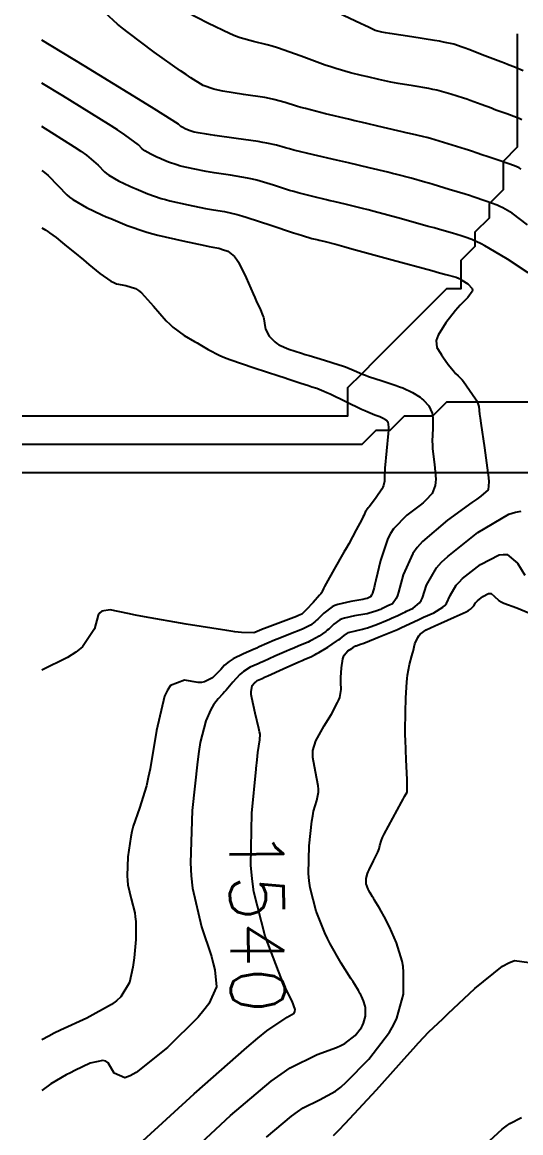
# Model space of a CAD drawing. Header units: metres. Extents: x 837117 to 838479, y 1189012 to 1191015.
# Drawn here: x 837475.1 to 837510.4, y 1190522.4 to 1190600.8 of the extents above; entities that cross this region are included whole.
import ezdxf

# ---------------------------------------------------------------- set-up
doc = ezdxf.new("R2010")
doc.units = ezdxf.units.M
doc.header["$LTSCALE"] = 0.3
for name, color, linetype in [('COTAS 10', 1, 'Continuous'), ('COTAS INT', 252, 'Continuous'), ('DRENAJE', 5, 'Continuous')]:
    doc.layers.add(name, color=color, linetype=linetype)
doc.styles.get("Standard").update_dxf_attribs({"font": 'simplex.shx'})

msp = doc.modelspace()

# ---------------------------------------------------------------- linework, layer by layer
at = {"layer": 'COTAS 10'}
for points in [[(837510.873, 1190583.091), (837509.409, 1190584.052), (837508.098, 1190584.838), (837507.811, 1190585), (837507.556, 1190585.139), (837506.909, 1190585.441), (837506.436, 1190585.597), (837506.292, 1190585.644), (837506.141, 1190585.691), (837505.545, 1190585.875), (837504.605, 1190586.147), (837504.237, 1190586.251), (837503.823, 1190586.367), (837501.938, 1190586.887), (837500.008, 1190587.409), (837499.565, 1190587.526), (837499.162, 1190587.631), (837498.039, 1190587.912), (837497.148, 1190588.12), (837496.892, 1190588.18), (837496.631, 1190588.241), (837495.654, 1190588.468), (837494.619, 1190588.733), (837494.322, 1190588.818), (837494.02, 1190588.908), (837492.89, 1190589.273), (837491.717, 1190589.625), (837491.388, 1190589.706), (837491.057, 1190589.78), (837489.843, 1190589.99), (837488.691, 1190590.156), (837488.399, 1190590.202), (837488.118, 1190590.249), (837487.2, 1190590.42), (837486.422, 1190590.599), (837486.229, 1190590.651), (837486.046, 1190590.703), (837485.466, 1190590.902), (837484.958, 1190591.113), (837484.821, 1190591.173), (837484.685, 1190591.234), (837484.204, 1190591.462), (837483.783, 1190591.707), (837483.685, 1190591.778), (837483.594, 1190591.851), (837483.332, 1190592.129), (837482.384, 1190592.832), (837481.861, 1190593.174), (837481.225, 1190593.578), (837477.988, 1190595.57), (837476.514, 1190596.475)], [(837483.656, 1190521.803), (837487.287, 1190525.115), (837490.997, 1190528.398), (837491.765, 1190529.042), (837492.421, 1190529.571), (837493.855, 1190530.526), (837494.335, 1190530.825), (837494.39, 1190530.94), (837494.411, 1190531.07), (837494.204, 1190531.656), (837493.649, 1190532.775), (837493.451, 1190533.241), (837493.233, 1190533.774), (837492.285, 1190536.261), (837491.49, 1190539.375), (837491.368, 1190540.302), (837491.29, 1190541.258), (837491.363, 1190544.947), (837491.658, 1190548.042), (837491.663, 1190548.096), (837491.728, 1190548.711), (837491.786, 1190549.216), (837491.927, 1190550.112), (837491.93, 1190550.504), (837491.9, 1190550.692), (837491.858, 1190550.913), (837491.592, 1190551.997), (837491.345, 1190553.091), (837491.314, 1190553.319), (837491.299, 1190553.515), (837491.378, 1190553.954), (837491.546, 1190554.145), (837491.586, 1190554.185), (837491.624, 1190554.22), (837491.739, 1190554.299), (837492.078, 1190554.451), (837492.257, 1190554.532), (837492.473, 1190554.629), (837493.561, 1190555.119), (837494.669, 1190555.616), (837494.898, 1190555.717), (837495.093, 1190555.803), (837495.517, 1190555.982), (837495.824, 1190556.134), (837495.946, 1190556.203), (837496.084, 1190556.282), (837496.714, 1190556.665), (837497.339, 1190557.071), (837497.473, 1190557.164), (837497.591, 1190557.25), (837497.878, 1190557.493), (837498.108, 1190557.658), (837498.19, 1190557.695), (837498.28, 1190557.728), (837498.671, 1190557.813), (837499.18, 1190557.921), (837499.344, 1190557.968), (837499.518, 1190558.023), (837500.23, 1190558.282), (837500.923, 1190558.565), (837501.085, 1190558.634), (837501.234, 1190558.699), (837501.664, 1190558.9), (837502.04, 1190559.083), (837502.156, 1190559.137), (837502.276, 1190559.191), (837502.752, 1190559.4), (837503.207, 1190559.783), (837503.315, 1190559.948), (837503.414, 1190560.138), (837503.707, 1190561.039), (837504.409, 1190562.259), (837504.766, 1190562.65), (837505.194, 1190563.065), (837507.33, 1190564.758), (837509.521, 1190566.042), (837509.984, 1190566.199), (837510.386, 1190566.271)]]:
    msp.add_lwpolyline(points, dxfattribs=at)
at = {"layer": 'COTAS INT'}
for points in [[(837510.382, 1190590.406), (837510.236, 1190590.497), (837509.916, 1190590.636), (837509.769, 1190590.691), (837509.596, 1190590.753), (837508.759, 1190591.038), (837507.922, 1190591.318), (837507.749, 1190591.376), (837507.602, 1190591.427), (837507.282, 1190591.54), (837506.872, 1190591.676), (837506.667, 1190591.741), (837506.423, 1190591.817), (837505.212, 1190592.191), (837503.98, 1190592.561), (837503.723, 1190592.635), (837503.502, 1190592.696), (837503.007, 1190592.814), (837502.491, 1190592.917), (837502.257, 1190592.969), (837501.984, 1190593.03), (837500.667, 1190593.337), (837499.08, 1190593.713), (837498.636, 1190593.819), (837498.191, 1190593.926), (837496.567, 1190594.316), (837495.135, 1190594.677), (837494.81, 1190594.765), (837494.516, 1190594.848), (837493.715, 1190595.106), (837492.9, 1190595.33), (837492.598, 1190595.391), (837492.263, 1190595.453), (837490.775, 1190595.674), (837489.298, 1190595.906), (837488.97, 1190595.975), (837488.677, 1190596.045), (837487.909, 1190596.313), (837487.051, 1190596.844), (837486.701, 1190597.081), (837486.302, 1190597.356), (837484.456, 1190598.671), (837482.61, 1190600.049), (837482.21, 1190600.363), (837481.86, 1190600.649), (837480.998, 1190601.438)], [(837510.43, 1190593.886), (837510.246, 1190593.973), (837510.06, 1190594.055), (837509.376, 1190594.315), (837508.673, 1190594.556), (837508.476, 1190594.627), (837508.278, 1190594.699), (837507.555, 1190594.973), (837506.782, 1190595.259), (837506.553, 1190595.338), (837506.318, 1190595.418), (837505.414, 1190595.707), (837504.432, 1190595.972), (837504.147, 1190596.037), (837503.856, 1190596.098), (837502.761, 1190596.286), (837501.699, 1190596.453), (837501.43, 1190596.501), (837501.171, 1190596.549), (837500.327, 1190596.728), (837499.548, 1190596.913), (837499.112, 1190597.017), (837498.314, 1190597.209), (837497.294, 1190597.505), (837496.934, 1190597.623), (837496.542, 1190597.757), (837494.847, 1190598.372), (837493.165, 1190598.968), (837492.781, 1190599.09), (837492.432, 1190599.193), (837491.465, 1190599.41), (837490.525, 1190599.668), (837490.192, 1190599.796), (837489.827, 1190599.949), (837488.251, 1190600.709), (837486.785, 1190601.475)], [(837510.525, 1190597.358), (837509.993, 1190597.592), (837509.425, 1190597.795), (837509.204, 1190597.877), (837508.955, 1190597.971), (837507.827, 1190598.406), (837506.692, 1190598.841), (837506.439, 1190598.935), (837506.213, 1190599.018), (837505.616, 1190599.222), (837504.905, 1190599.38), (837504.606, 1190599.434), (837504.263, 1190599.492), (837502.658, 1190599.737), (837501.108, 1190599.972), (837500.801, 1190600.024), (837500.547, 1190600.07), (837500.068, 1190600.188), (837499.588, 1190600.424), (837499.332, 1190600.544), (837499.024, 1190600.688), (837497.468, 1190601.406)], [(837510.844, 1190586.483), (837509.742, 1190587.309), (837509.082, 1190587.671), (837508.886, 1190587.765), (837508.683, 1190587.855), (837507.899, 1190588.155), (837507.001, 1190588.451), (837506.726, 1190588.539), (837506.439, 1190588.63), (837505.306, 1190588.979), (837504.157, 1190589.321), (837503.86, 1190589.408), (837503.572, 1190589.491), (837502.608, 1190589.763), (837501.602, 1190590.027), (837501.288, 1190590.107), (837500.958, 1190590.188), (837499.64, 1190590.505), (837498.176, 1190590.847), (837497.755, 1190590.946), (837497.326, 1190591.046), (837495.721, 1190591.419), (837494.313, 1190591.754), (837494.01, 1190591.83), (837493.743, 1190591.899), (837493.091, 1190592.087), (837492.407, 1190592.247), (837492.121, 1190592.298), (837491.793, 1190592.353), (837490.257, 1190592.575), (837488.742, 1190592.781), (837488.427, 1190592.826), (837488.157, 1190592.866), (837487.558, 1190592.963), (837487.277, 1190593.028), (837487.207, 1190593.046), (837487.141, 1190593.065), (837486.932, 1190593.137), (837486.749, 1190593.213), (837486.699, 1190593.235), (837486.65, 1190593.257), (837486.476, 1190593.339), (837486.324, 1190593.428), (837486.289, 1190593.454), (837486.256, 1190593.48), (837486.161, 1190593.58), (837485.093, 1190594.274), (837484.446, 1190594.674), (837483.647, 1190595.165), (837479.495, 1190597.691), (837476.514, 1190599.501)], [(837476.48, 1190593.449), (837478.803, 1190591.992), (837479.275, 1190591.673), (837479.675, 1190591.391), (837480.502, 1190590.678), (837480.932, 1190590.223), (837481.08, 1190590.103), (837481.242, 1190589.986), (837481.932, 1190589.585), (837482.72, 1190589.211), (837482.943, 1190589.111), (837483.168, 1190589.012), (837484, 1190588.667), (837484.95, 1190588.341), (837485.251, 1190588.255), (837485.567, 1190588.17), (837486.843, 1190587.877), (837488.079, 1190587.633), (837488.371, 1190587.579), (837488.64, 1190587.53), (837489.428, 1190587.406), (837490.32, 1190587.208), (837490.655, 1190587.114), (837491.027, 1190587.003), (837492.69, 1190586.46), (837494.296, 1190585.917), (837494.634, 1190585.806), (837494.925, 1190585.713), (837495.587, 1190585.518), (837495.936, 1190585.437), (837496.029, 1190585.415), (837496.12, 1190585.393), (837496.438, 1190585.319), (837497.366, 1190585.074), (837497.843, 1190584.946), (837498.414, 1190584.791), (837501.268, 1190584.011), (837504.074, 1190583.242), (837504.615, 1190583.094), (837505.053, 1190582.973), (837505.784, 1190582.771), (837505.843, 1190582.753), (837505.858, 1190582.748), (837505.872, 1190582.744), (837505.919, 1190582.728), (837506.052, 1190582.656), (837506.121, 1190582.615), (837506.204, 1190582.565), (837506.619, 1190582.312), (837506.927, 1190581.975), (837506.942, 1190581.873), (837506.927, 1190581.767), (837506.621, 1190581.354), (837506.076, 1190580.81), (837505.91, 1190580.623), (837505.738, 1190580.419), (837505.062, 1190579.547), (837504.527, 1190578.688), (837504.443, 1190578.492), (837504.388, 1190578.315), (837504.42, 1190577.824), (837504.676, 1190577.413), (837504.761, 1190577.286), (837504.853, 1190577.153), (837505.237, 1190576.624), (837505.603, 1190576.156), (837505.682, 1190576.061), (837505.752, 1190575.981), (837505.928, 1190575.821), (837506.123, 1190575.628), (837506.206, 1190575.528), (837506.301, 1190575.407), (837506.746, 1190574.805), (837507.166, 1190574.183), (837507.244, 1190574.05), (837507.306, 1190573.934), (837507.396, 1190573.659), (837507.447, 1190573.109), (837507.485, 1190572.821), (837507.534, 1190572.473), (837507.797, 1190570.726), (837508.038, 1190568.975), (837508.073, 1190568.625), (837508.093, 1190568.334), (837508.052, 1190567.771), (837507.53, 1190567.33), (837507.249, 1190567.117), (837506.907, 1190566.863), (837505.177, 1190565.617), (837503.407, 1190564.112), (837503.04, 1190563.695), (837502.727, 1190563.278), (837502.039, 1190561.771), (837501.719, 1190560.539), (837501.638, 1190560.295), (837501.559, 1190560.094), (837501.3, 1190559.716), (837501.075, 1190559.618), (837501.018, 1190559.592), (837500.964, 1190559.567), (837500.786, 1190559.48), (837500.583, 1190559.385), (837500.512, 1190559.355), (837500.436, 1190559.322), (837500.109, 1190559.189), (837499.655, 1190559.05), (837499.499, 1190559.015), (837499.329, 1190558.98), (837498.606, 1190558.865), (837497.892, 1190558.709), (837497.727, 1190558.65), (837497.577, 1190558.583), (837497.158, 1190558.281), (837496.799, 1190557.94), (837496.687, 1190557.848), (837496.571, 1190557.757), (837496.107, 1190557.44), (837495.604, 1190557.151), (837495.463, 1190557.079), (837495.322, 1190557.01), (837494.803, 1190556.789), (837494.207, 1190556.55), (837494.015, 1190556.47), (837493.813, 1190556.383), (837492.989, 1190556.019), (837492.176, 1190555.653), (837491.98, 1190555.565), (837491.798, 1190555.484), (837491.245, 1190555.239), (837490.77, 1190554.951), (837490.636, 1190554.843), (837490.501, 1190554.722), (837490.003, 1190554.182), (837489.537, 1190553.625), (837489.422, 1190553.493), (837489.313, 1190553.371), (837488.969, 1190553.01), (837488.649, 1190552.591), (837488.555, 1190552.431), (837488.459, 1190552.253), (837488.09, 1190551.452), (837487.71, 1190549.922), (837487.606, 1190549.284), (837487.503, 1190548.553), (837487.134, 1190545.137), (837487.013, 1190541.43), (837487.066, 1190540.515), (837487.156, 1190539.649), (837487.796, 1190536.924), (837488.498, 1190534.808), (837488.628, 1190534.325), (837488.73, 1190533.888), (837488.867, 1190532.683), (837488.306, 1190531.471), (837487.969, 1190531.029), (837487.553, 1190530.542), (837485.393, 1190528.399), (837483.189, 1190526.635), (837482.745, 1190526.387), (837482.373, 1190526.243), (837481.63, 1190526.59), (837481.202, 1190527.322), (837481.028, 1190527.42), (837480.831, 1190527.473), (837479.919, 1190527.289), (837478.845, 1190526.773), (837478.544, 1190526.616), (837478.242, 1190526.454), (837477.142, 1190525.82), (837476.514, 1190525.358)], [(837476.514, 1190590.304), (837476.69, 1190590.172), (837476.966, 1190589.949), (837477.672, 1190589.227), (837478.27, 1190588.594), (837478.476, 1190588.428), (837478.701, 1190588.265), (837479.66, 1190587.708), (837480.755, 1190587.189), (837481.065, 1190587.049), (837481.378, 1190586.912), (837482.534, 1190586.432), (837483.855, 1190585.979), (837484.272, 1190585.859), (837484.712, 1190585.741), (837486.485, 1190585.334), (837488.04, 1190585.016), (837488.342, 1190584.955), (837488.589, 1190584.905), (837489.014, 1190584.821), (837489.15, 1190584.785), (837489.214, 1190584.765), (837489.29, 1190584.741), (837489.659, 1190584.617), (837490.127, 1190584.236), (837490.266, 1190584.05), (837490.408, 1190583.83), (837490.951, 1190582.741), (837491.451, 1190581.593), (837491.565, 1190581.334), (837491.67, 1190581.101), (837491.959, 1190580.475), (837492.137, 1190580.051), (837492.17, 1190579.946), (837492.197, 1190579.847), (837492.237, 1190579.533), (837492.288, 1190579.223), (837492.321, 1190579.126), (837492.363, 1190579.024), (837492.586, 1190578.617), (837492.968, 1190578.21), (837493.111, 1190578.108), (837493.27, 1190578.011), (837493.978, 1190577.702), (837494.859, 1190577.411), (837495.127, 1190577.327), (837495.405, 1190577.241), (837496.497, 1190576.914), (837497.523, 1190576.597), (837497.759, 1190576.516), (837497.975, 1190576.439), (837498.584, 1190576.185), (837499.177, 1190575.932), (837499.383, 1190575.855), (837499.608, 1190575.776), (837500.571, 1190575.464), (837501.558, 1190575.136), (837501.797, 1190575.046), (837502.021, 1190574.957), (837502.71, 1190574.636), (837503.246, 1190574.297), (837503.375, 1190574.196), (837503.495, 1190574.091), (837503.857, 1190573.686), (837504.086, 1190573.182), (837504.122, 1190573.015), (837504.147, 1190572.837), (837504.138, 1190572.093), (837504.104, 1190571.203), (837504.114, 1190570.932), (837504.131, 1190570.651), (837504.261, 1190569.546), (837504.347, 1190568.517), (837504.337, 1190568.284), (837504.311, 1190568.074), (837504.095, 1190567.499), (837503.631, 1190567.005), (837503.45, 1190566.844), (837503.245, 1190566.673), (837502.313, 1190565.971), (837501.366, 1190565.014), (837501.152, 1190564.683), (837500.959, 1190564.323), (837500.434, 1190562.784), (837500.113, 1190561.378), (837500.047, 1190561.103), (837499.992, 1190560.876), (837499.88, 1190560.469), (837499.831, 1190560.377), (837499.817, 1190560.35), (837499.802, 1190560.322), (837499.744, 1190560.213), (837499.494, 1190560.094), (837499.358, 1190560.059), (837499.193, 1190560.024), (837498.353, 1190559.891), (837497.434, 1190559.681), (837497.218, 1190559.598), (837497.018, 1190559.503), (837496.437, 1190559.069), (837496.006, 1190558.63), (837495.901, 1190558.532), (837495.803, 1190558.444), (837495.5, 1190558.214), (837495.125, 1190558.02), (837494.981, 1190557.956), (837494.819, 1190557.886), (837494.09, 1190557.596), (837493.32, 1190557.297), (837493.133, 1190557.222), (837492.957, 1190557.15), (837492.417, 1190556.918), (837491.879, 1190556.677), (837491.704, 1190556.599), (837491.517, 1190556.517), (837490.752, 1190556.179), (837490.036, 1190555.831), (837489.882, 1190555.742), (837489.746, 1190555.657), (837489.412, 1190555.376), (837489.156, 1190555.083), (837489.069, 1190554.99), (837488.975, 1190554.892), (837488.576, 1190554.493), (837488.001, 1190554.203), (837487.796, 1190554.173), (837487.571, 1190554.165), (837486.591, 1190554.32), (837485.613, 1190553.958), (837485.388, 1190553.625), (837485.184, 1190553.19), (837484.616, 1190550.779), (837484.165, 1190548.069), (837484.036, 1190547.446), (837483.904, 1190546.879), (837483.409, 1190545.293), (837482.974, 1190544.023), (837482.879, 1190543.654), (837482.796, 1190543.279), (837482.59, 1190541.865), (837482.546, 1190540.519), (837482.565, 1190540.187), (837482.598, 1190539.873), (837482.83, 1190538.883), (837483.075, 1190537.912), (837483.116, 1190537.61), (837483.145, 1190537.292), (837483.153, 1190536.023), (837483.045, 1190534.725), (837483, 1190534.39), (837482.95, 1190534.065), (837482.718, 1190532.978), (837482.087, 1190531.973), (837481.785, 1190531.7), (837481.428, 1190531.429), (837479.682, 1190530.47), (837477.822, 1190529.608), (837477.393, 1190529.399), (837477.002, 1190529.203), (837476.514, 1190528.936)], [(837476.514, 1190586.252), (837476.801, 1190586.093), (837476.934, 1190586.008), (837477.065, 1190585.921), (837477.514, 1190585.578), (837477.976, 1190585.195), (837478.114, 1190585.081), (837478.257, 1190584.964), (837478.813, 1190584.515), (837479.445, 1190584.002), (837479.636, 1190583.845), (837479.835, 1190583.682), (837480.612, 1190583.04), (837481.395, 1190582.494), (837481.597, 1190582.392), (837481.793, 1190582.311), (837482.449, 1190582.197), (837483.124, 1190581.987), (837483.332, 1190581.846), (837483.55, 1190581.668), (837484.414, 1190580.727), (837485.309, 1190579.696), (837485.546, 1190579.461), (837485.779, 1190579.249), (837486.582, 1190578.668), (837487.311, 1190578.247), (837487.496, 1190578.137), (837487.675, 1190578.029), (837488.261, 1190577.662), (837489.091, 1190577.252), (837489.423, 1190577.118), (837489.799, 1190576.974), (837491.526, 1190576.38), (837493.258, 1190575.817), (837493.638, 1190575.693), (837493.974, 1190575.582), (837494.827, 1190575.297), (837495.346, 1190575.122), (837495.472, 1190575.081), (837495.589, 1190575.043), (837495.948, 1190574.933), (837496.449, 1190574.736), (837496.656, 1190574.643), (837496.894, 1190574.534), (837497.999, 1190574.001), (837499.103, 1190573.468), (837499.34, 1190573.359), (837499.547, 1190573.265), (837500.045, 1190573.065), (837500.322, 1190572.973), (837500.389, 1190572.948), (837500.452, 1190572.923), (837500.645, 1190572.833), (837500.796, 1190572.738), (837500.832, 1190572.71), (837500.865, 1190572.68), (837500.967, 1190572.567), (837501.006, 1190572.181), (837501, 1190571.98), (837500.987, 1190571.739), (837500.88, 1190570.527), (837500.762, 1190569.297), (837500.743, 1190569.044), (837500.729, 1190568.828), (837500.726, 1190568.366), (837500.656, 1190568.06), (837500.6, 1190567.944), (837500.529, 1190567.813), (837500.138, 1190567.228), (837499.733, 1190566.679), (837499.651, 1190566.571), (837499.583, 1190566.483), (837499.449, 1190566.324), (837499.408, 1190566.283), (837499.399, 1190566.269), (837499.391, 1190566.253), (837499.368, 1190566.187), (837499.26, 1190565.95), (837499.199, 1190565.827), (837499.123, 1190565.679), (837498.733, 1190564.936), (837498.202, 1190563.959), (837498.037, 1190563.663), (837497.865, 1190563.357), (837497.176, 1190562.157), (837496.598, 1190561.142), (837496.494, 1190560.952), (837496.415, 1190560.8), (837496.333, 1190560.58), (837496.281, 1190560.485), (837496.22, 1190560.412), (837496.139, 1190560.32), (837495.68, 1190559.817), (837495.2, 1190559.305), (837495.106, 1190559.206), (837495.029, 1190559.125), (837494.894, 1190558.989), (837494.646, 1190558.89), (837494.498, 1190558.832), (837494.317, 1190558.763), (837493.376, 1190558.403), (837492.433, 1190558.044), (837492.25, 1190557.974), (837492.101, 1190557.917), (837491.846, 1190557.818), (837491.771, 1190557.785), (837491.735, 1190557.769), (837491.694, 1190557.751), (837491.493, 1190557.662), (837490.613, 1190557.694), (837490.144, 1190557.752), (837489.577, 1190557.83), (837486.716, 1190558.292), (837483.764, 1190558.811), (837483.14, 1190558.926), (837482.6, 1190559.029), (837481.348, 1190559.299), (837480.747, 1190559.209), (837480.618, 1190559.085), (837480.504, 1190558.918), (837480.224, 1190557.961), (837479.377, 1190556.675), (837478.905, 1190556.302), (837478.33, 1190555.921), (837476.514, 1190555.032)], [(837487.059, 1190521.007), (837489.841, 1190523.591), (837492.727, 1190526.02), (837493.415, 1190526.523), (837494.054, 1190526.953), (837495.961, 1190527.898), (837497.343, 1190528.388), (837497.652, 1190528.532), (837497.929, 1190528.68), (837498.661, 1190529.241), (837499.091, 1190529.806), (837499.177, 1190529.956), (837499.249, 1190530.103), (837499.387, 1190530.608), (837499.392, 1190531.07), (837499.38, 1190531.189), (837499.361, 1190531.305), (837499.244, 1190531.692), (837499.093, 1190532.025), (837499.054, 1190532.106), (837499.015, 1190532.182), (837498.884, 1190532.418), (837498.623, 1190532.838), (837498.502, 1190533.031), (837498.36, 1190533.257), (837497.673, 1190534.348), (837496.899, 1190535.704), (837496.701, 1190536.098), (837496.512, 1190536.498), (837495.89, 1190538.008), (837495.467, 1190539.667), (837495.402, 1190540.161), (837495.36, 1190540.67), (837495.399, 1190542.635), (837495.596, 1190544.382), (837495.653, 1190544.754), (837495.712, 1190545.077), (837495.938, 1190545.84), (837496.067, 1190546.42), (837496.065, 1190546.628), (837496.047, 1190546.857), (837495.848, 1190547.854), (837495.665, 1190548.878), (837495.658, 1190549.123), (837495.67, 1190549.353), (837495.867, 1190550.044), (837496.232, 1190550.688), (837496.349, 1190550.888), (837496.473, 1190551.098), (837496.978, 1190551.932), (837497.417, 1190552.741), (837497.499, 1190552.935), (837497.563, 1190553.115), (837497.654, 1190553.658), (837497.645, 1190554.172), (837497.647, 1190554.334), (837497.651, 1190554.505), (837497.681, 1190555.195), (837497.778, 1190555.836), (837497.824, 1190555.975), (837497.879, 1190556.098), (837498.147, 1190556.406), (837498.413, 1190556.574), (837498.466, 1190556.609), (837498.511, 1190556.639), (837498.599, 1190556.705), (837498.639, 1190556.734), (837498.653, 1190556.74), (837498.668, 1190556.746), (837498.736, 1190556.761), (837499.031, 1190556.861), (837499.189, 1190556.921), (837499.381, 1190556.995), (837500.352, 1190557.376), (837501.41, 1190557.808), (837501.658, 1190557.913), (837501.885, 1190558.012), (837502.542, 1190558.319), (837503.117, 1190558.599), (837503.294, 1190558.681), (837503.478, 1190558.765), (837504.204, 1190559.083), (837504.856, 1190559.471), (837504.992, 1190559.6), (837505.109, 1190559.737), (837505.375, 1190560.307), (837505.788, 1190561.025), (837505.998, 1190561.255), (837506.25, 1190561.499), (837507.507, 1190562.495), (837508.838, 1190563.17), (837509.137, 1190563.211), (837509.406, 1190563.189), (837510.127, 1190562.586), (837510.648, 1190561.739)], [(837492.395, 1190522.068), (837494.162, 1190523.555), (837494.583, 1190523.863), (837494.975, 1190524.127), (837496.143, 1190524.705), (837497.27, 1190525.319), (837497.636, 1190525.605), (837498.026, 1190525.941), (837499.629, 1190527.573), (837501.071, 1190529.469), (837501.358, 1190529.971), (837501.598, 1190530.463), (837502.062, 1190532.156), (837502.08, 1190533.705), (837502.038, 1190534.105), (837501.975, 1190534.493), (837501.581, 1190535.792), (837501.076, 1190536.907), (837500.944, 1190537.178), (837500.815, 1190537.434), (837500.376, 1190538.225), (837500.021, 1190538.808), (837499.944, 1190538.933), (837499.877, 1190539.042), (837499.714, 1190539.306), (837499.619, 1190539.472), (837499.595, 1190539.521), (837499.572, 1190539.57), (837499.495, 1190539.755), (837499.443, 1190539.959), (837499.435, 1190540.02), (837499.43, 1190540.082), (837499.435, 1190540.324), (837499.528, 1190540.669), (837499.578, 1190540.797), (837499.639, 1190540.939), (837499.949, 1190541.568), (837500.247, 1190542.175), (837500.301, 1190542.302), (837500.342, 1190542.412), (837500.387, 1190542.661), (837500.506, 1190543.039), (837500.594, 1190543.23), (837500.705, 1190543.458), (837501.306, 1190544.593), (837501.921, 1190545.713), (837502.041, 1190545.933), (837502.141, 1190546.112), (837502.319, 1190546.432), (837502.335, 1190546.817), (837502.331, 1190547.038), (837502.324, 1190547.308), (837502.268, 1190548.694), (837502.207, 1190550.117), (837502.196, 1190550.41), (837502.189, 1190550.659), (837502.184, 1190551.192), (837502.201, 1190551.63), (837502.207, 1190551.819), (837502.214, 1190552.037), (837502.24, 1190553.07), (837502.298, 1190554.177), (837502.324, 1190554.442), (837502.354, 1190554.69), (837502.5, 1190555.436), (837502.663, 1190556.043), (837502.705, 1190556.202), (837502.745, 1190556.358), (837502.877, 1190556.892), (837503.074, 1190557.352), (837503.155, 1190557.462), (837503.248, 1190557.564), (837503.678, 1190557.87), (837504.29, 1190558.164), (837504.496, 1190558.258), (837504.719, 1190558.358), (837505.657, 1190558.766), (837506.504, 1190559.16), (837506.669, 1190559.252), (837506.804, 1190559.336), (837507.043, 1190559.575), (837507.167, 1190559.791), (837507.23, 1190559.86), (837507.306, 1190559.933), (837507.684, 1190560.233), (837508.084, 1190560.436), (837508.174, 1190560.448), (837508.255, 1190560.442), (837508.472, 1190560.26), (837508.816, 1190559.948), (837508.977, 1190559.859), (837509.166, 1190559.769), (837510.089, 1190559.436), (837511.211, 1190558.953)], [(837497.129, 1190522.174), (837497.51, 1190522.554), (837497.96, 1190523.019), (837500.154, 1190525.411), (837502.33, 1190527.832), (837502.768, 1190528.316), (837503.134, 1190528.719), (837503.865, 1190529.501), (837504.523, 1190530.124), (837504.844, 1190530.427), (837505.225, 1190530.786), (837507.102, 1190532.555), (837509.073, 1190534.136), (837509.514, 1190534.378), (837509.909, 1190534.534), (837510.958, 1190534.387)], [(837507.869, 1190521.558), (837509.033, 1190522.62), (837509.318, 1190522.841), (837509.586, 1190523.03), (837510.419, 1190523.448)]]:
    msp.add_lwpolyline(points, dxfattribs=at)
at = {"layer": 'DRENAJE'}
for points in [[(837510.112, 1190599.95, 0), (837510.112, 1190598.951, 0), (837510.112, 1190597.951, 0), (837510.112, 1190596.951, 0), (837510.112, 1190595.952, 0), (837510.112, 1190594.952, 0), (837510.112, 1190593.952, 0), (837510.112, 1190592.953, 0), (837510.112, 1190591.953, 0), (837509.112, 1190590.953, 0), (837509.112, 1190589.954, 0), (837509.112, 1190588.954, 0), (837508.113, 1190587.954, 0), (837508.113, 1190586.955, 0), (837507.113, 1190585.955, 0), (837507.113, 1190584.955, 0), (837506.113, 1190583.956, 0), (837506.113, 1190582.956, 0), (837506.113, 1190581.956, 0), (837505.114, 1190581.956, 0), (837504.114, 1190580.957, 0), (837503.114, 1190579.957, 0), (837502.115, 1190578.957, 0), (837501.115, 1190577.958, 0), (837500.115, 1190576.958, 0), (837499.116, 1190575.958, 0), (837498.116, 1190574.959, 0), (837498.116, 1190573.959, 0), (837498.116, 1190572.959, 0), (837497.116, 1190572.959, 0), (837496.117, 1190572.959, 0), (837495.117, 1190572.959, 0), (837494.117, 1190572.959, 0), (837493.118, 1190572.959, 0), (837492.118, 1190572.959, 0), (837491.118, 1190572.959, 0), (837490.119, 1190572.959, 0), (837489.119, 1190572.959, 0), (837488.119, 1190572.959, 0), (837487.12, 1190572.959, 0), (837486.12, 1190572.959, 0), (837485.12, 1190572.959, 0), (837484.121, 1190572.959, 0), (837483.121, 1190572.959, 0), (837482.121, 1190572.959, 0), (837481.122, 1190572.959, 0), (837480.122, 1190572.959, 0), (837479.122, 1190572.959, 0), (837478.123, 1190572.959, 0), (837477.123, 1190572.959, 0), (837476.123, 1190572.959, 0), (837475.124, 1190572.959, 0)], [(837511.112, 1190573.959, 0), (837510.112, 1190573.959, 0), (837509.112, 1190573.959, 0), (837508.113, 1190573.959, 0), (837507.113, 1190573.959, 0), (837506.113, 1190573.959, 0), (837505.114, 1190573.959, 0), (837504.114, 1190572.959, 0), (837503.114, 1190572.959, 0), (837502.115, 1190572.959, 0), (837501.115, 1190571.96, 0), (837500.115, 1190571.96, 0), (837499.116, 1190570.96, 0), (837498.116, 1190570.96, 0), (837497.116, 1190570.96, 0), (837496.117, 1190570.96, 0), (837495.117, 1190570.96, 0), (837494.117, 1190570.96, 0), (837493.118, 1190570.96, 0), (837492.118, 1190570.96, 0), (837491.118, 1190570.96, 0), (837490.119, 1190570.96, 0), (837489.119, 1190570.96, 0), (837488.119, 1190570.96, 0), (837487.12, 1190570.96, 0), (837486.12, 1190570.96, 0), (837485.12, 1190570.96, 0), (837484.121, 1190570.96, 0), (837483.121, 1190570.96, 0), (837482.121, 1190570.96, 0), (837481.122, 1190570.96, 0), (837480.122, 1190570.96, 0), (837479.122, 1190570.96, 0), (837478.123, 1190570.96, 0), (837477.123, 1190570.96, 0), (837476.123, 1190570.96, 0), (837475.124, 1190570.96, 0)], [(837511.112, 1190568.961, 0), (837510.112, 1190568.961, 0), (837509.112, 1190568.961, 0), (837508.113, 1190568.961, 0), (837507.113, 1190568.961, 0), (837506.113, 1190568.961, 0), (837505.114, 1190568.961, 0), (837504.114, 1190568.961, 0), (837503.114, 1190568.961, 0), (837502.115, 1190568.961, 0), (837501.115, 1190568.961, 0), (837500.115, 1190568.961, 0), (837499.116, 1190568.961, 0), (837498.116, 1190568.961, 0), (837497.116, 1190568.961, 0), (837496.117, 1190568.961, 0), (837495.117, 1190568.961, 0), (837494.117, 1190568.961, 0), (837493.118, 1190568.961, 0), (837492.118, 1190568.961, 0), (837491.118, 1190568.961, 0), (837490.119, 1190568.961, 0), (837489.119, 1190568.961, 0), (837488.119, 1190568.961, 0), (837487.12, 1190568.961, 0), (837486.12, 1190568.961, 0), (837485.12, 1190568.961, 0), (837484.121, 1190568.961, 0), (837483.121, 1190568.961, 0), (837482.121, 1190568.961, 0), (837481.122, 1190568.961, 0), (837480.122, 1190568.961, 0), (837479.122, 1190568.961, 0), (837478.123, 1190568.961, 0), (837477.123, 1190568.961, 0), (837476.123, 1190568.961, 0), (837475.124, 1190568.961, 0)]]:
    msp.add_polyline3d(points, dxfattribs=at)

# ---------------------------------------------------------------- texts
at = {"layer": 'COTAS 10', "insert": (837489.758, 1190543.817), "char_height": 3.8, "attachment_point": 7, "rotation": 270.58784}
msp.add_mtext('1540', dxfattribs=at)

doc.saveas('drawing.dxf')
